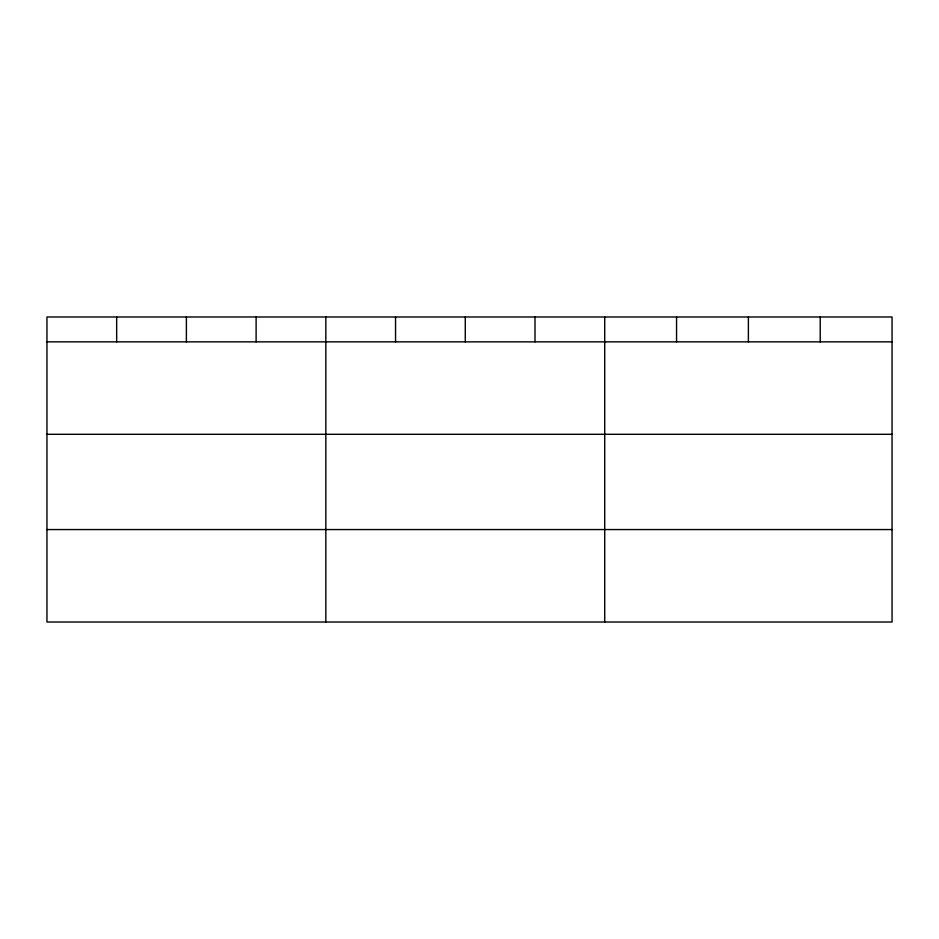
<?xml version="1.0" encoding="UTF-8"?>
<svg xmlns="http://www.w3.org/2000/svg" width="939" height="939" viewBox="0 0 939 939"><rect width="100%" height="100%" fill="white"/><g stroke="black" fill="none" stroke-linecap="round" stroke-linejoin="round"><path stroke-width="1.41" d="M892.05 434.299L892.05 316.983L46.95 316.983L46.95 622.017L892.05 622.017L892.05 434.299L46.95 434.299M46.95 341.855L892.05 341.855M46.95 529.561L892.05 529.561M820.216 316.983L820.216 341.855M748.383 316.983L748.383 341.855M676.549 316.983L676.549 341.855M604.716 316.983L604.716 622.017M534.995 316.983L534.995 341.855M465.274 316.983L465.274 341.855M395.554 316.983L395.554 341.855M325.833 316.983L325.833 622.017M256.112 316.983L256.112 341.855M186.392 316.983L186.392 341.855M116.671 316.983L116.671 341.855"/></g></svg>
